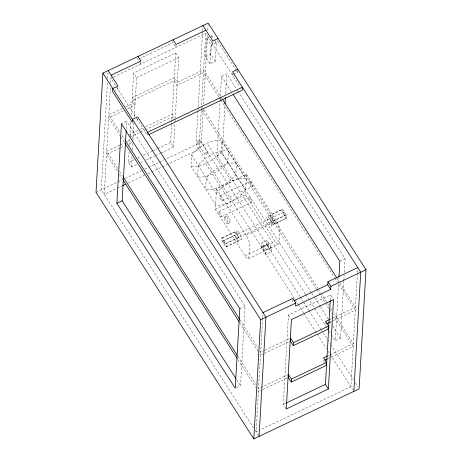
<?xml version="1.0" encoding="UTF-8"?>
<svg xmlns="http://www.w3.org/2000/svg" width="462" height="462" viewBox="0 0 462 462"><rect width="100%" height="100%" fill="white"/><g stroke="black" fill="none" stroke-linecap="round" stroke-linejoin="round"><path stroke-width="0.35" stroke-dasharray="2.31 1.73" d="M246.517 174.243L276.432 220.992A7.253 1.912 64.6 0 1 279.776 230.122L279.008 243.416A7.253 1.912 64.6 0 1 275.248 241.441L245.339 194.693L246.517 174.243L231.404 181.387A20.709 8.657 -32.6 0 1 246.234 178.858M216.487 188.843L246.234 235.331A7.253 1.912 64.6 0 1 249.584 244.462L248.816 257.756A7.253 1.912 64.6 0 1 245.056 255.781L215.309 209.292L216.487 188.843L231.566 181.635L206.953 143.174M107.444 82.819L101.276 189.801L253.626 427.899M107.692 78.511L108.021 72.765M110.401 87.445L104.233 194.421L116.568 188.565M110.649 83.137L110.984 77.391M117.943 87.22L117.839 89.004L114.911 90.396M126.27 129.175L126.727 121.304L121.46 123.804M136.608 164.559L131.422 167.019L128.465 162.399L129.083 151.669M129.452 145.235L129.822 138.796M129.955 136.556L130.815 121.633M131.185 115.2L133.616 73.008L175.745 53.003L178.702 57.629L175.237 117.695M131.422 167.019L132.08 155.578M132.409 149.861L132.785 143.422M133.98 122.684L132.877 141.776L129.025 143.607M134.309 116.961L136.579 77.633L133.616 73.008M137.884 58.229L137.815 59.425L139.663 62.312M137.63 118.636L137.56 119.831L134.638 121.217M140.875 62.26L140.771 64.045L140.032 62.89M147.563 132.86L147.424 135.245L136.013 117.412M176.016 44.993L175.878 47.372L172.921 42.752L172.99 41.557M160.585 153.17L173.55 147.014L170.588 142.394L171.702 123.083M171.743 122.366L171.87 120.224M171.91 119.508L175.745 53.003M173.55 147.014L174.907 123.418M175.006 121.772L175.196 118.411M205.775 163.623L230.399 202.113A20.709 8.657 -32.6 0 1 215.569 204.666L190.939 166.176L191.586 154.961A20.709 8.657 -32.6 0 1 221.783 140.644L246.234 178.834M198.007 111.042L196.061 144.785L294.779 299.064M198.048 110.326L198.21 107.45M198.256 106.734L202.599 31.347M202.639 30.625L202.887 26.317M201.253 110.637L199.018 149.411L167.856 164.206M201.293 109.921L201.42 107.767M201.582 104.897L205.763 32.38M198.233 165.338L197.586 176.553A20.709 8.657 -32.6 0 0 227.778 162.214L228.424 150.999A20.709 8.657 -32.6 0 0 198.227 165.367M214.443 39.894L216.314 42.822L215.246 61.382L209.979 63.883L205.48 56.855L206.549 38.294L208.893 37.179M300.04 296.564L201.322 142.284L203.188 109.979M203.517 104.233L207.496 35.308M207.785 30.278L208.114 24.538M209.979 63.883L211.047 45.322L206.549 38.294M215.246 61.382L210.747 54.354L211.527 40.789M211.735 37.22L211.815 35.793L209.477 36.902M212.757 41.609L212.624 43.994L217.885 41.493L217.954 40.298M305.394 294.005L216.926 155.746L220.149 99.913M220.189 99.197L220.31 97.049M220.357 96.333L221.512 76.288L226.778 73.787L237.254 90.159M245.339 194.693L230.226 201.836A20.709 8.657 -32.6 0 0 245.588 190.049L221.136 151.836L221.783 140.621M311.44 292.717L222.193 153.245L224.959 105.284M225.618 93.832L226.778 73.787M232.346 74.815L232.415 73.625M233.518 74.261L237.612 72.315L237.751 69.935M236.394 387.653L240.488 385.712L245.074 306.254L126.727 121.304M261.55 247.488L261.815 242.868L267.042 240.39L271.396 247.193L271.13 251.813L265.904 254.291L261.55 247.488L266.776 245.004L267.042 240.39M265.904 254.291L266.176 249.676L261.815 242.868M262.653 318.335L256.11 431.774L260.008 429.926M262.693 317.613L262.942 313.305M285.886 408.42L283.298 404.371L288.45 314.986L330.578 294.981L333.535 299.601M292.752 299.613L292.648 301.397L293.757 303.13M325.641 321.367L325.467 324.347L326.207 325.502M330.29 299.982L330.578 294.981M343.844 280.931L340.54 338.196L335.273 340.696L338.906 277.702M343.884 280.215L344.173 275.202M344.334 272.337L345.12 258.737L239.195 93.191M357.432 273.319L350.895 386.763L260.655 429.62M357.478 272.603L357.727 268.295M271.535 225.387L286.631 218.214L286.815 217.232L286.278 214.986L282.525 209.286L267.042 216.562M282.178 209.355L281.959 210.499L282.49 212.618L286.117 218.255L286.631 218.214M139.114 58.807L172.921 42.752M112.884 77.293L110.938 78.217L115.922 86.007M113.531 76.987L205.717 33.206L240.309 87.266M136.579 77.633L178.702 57.629M211.047 45.322L216.314 42.822M205.48 56.855L210.747 54.354M122.309 108.455L108.824 114.859L120.085 132.461M125.52 106.93L135.152 102.356L132.19 97.73L174.318 77.726L177.275 82.346L203.603 69.843L220.697 96.552M123.418 110.822L108.651 117.839L120.305 136.047M127.275 108.992L134.979 105.336L132.022 100.71L174.145 80.706L177.108 85.326L203.436 72.823L218.971 97.107M137.867 130.48L130.093 134.171L133.05 138.796L131.121 139.709M140.46 129.25L143.053 128.014M145.645 126.784L172.216 114.166L174.803 118.214M129.92 137.15L139.639 132.536M140.286 132.224L144.825 130.07M145.472 129.764L172.043 117.146L173.897 120.033M119.566 145.201L106.722 151.299L117.983 168.901M120.207 144.895L124.059 143.064M127.269 141.539L130.48 140.015M120.033 147.875L106.549 154.279L117.816 171.881M120.674 147.569L123.885 146.044M128.465 162.399L134.298 159.627M137.537 158.091L140.777 156.549M143.37 155.319L151.796 151.317M152.443 151.01L156.982 148.856M157.629 148.55L170.588 142.394M140.494 162.711L143.734 161.174M146.327 159.944L154.753 155.942M155.399 155.636L159.939 153.476M96.009 192.302L122.701 179.626M125.294 178.39L141.528 170.686M144.773 169.144L148.019 167.602M148.666 167.29L201.322 142.284M117.221 188.259L121.766 186.099M128.257 183.016L144.485 175.306M147.73 173.764L167.209 164.518M216.926 155.746L222.193 153.245M219.831 195.796L250.029 181.456M222.089 200.826A2.766 0.728 64.6 0 0 221.05 196.962A2.766 0.728 64.6 0 0 219.745 197.141A2.766 0.728 64.6 0 0 222.089 200.826L252.281 186.486A2.766 0.728 64.6 0 0 251.241 182.623A2.766 0.728 64.6 0 0 249.942 182.802A2.766 0.728 64.6 0 0 252.281 186.486M215.309 209.292L230.399 202.113M218.826 211.735L249.024 197.395M221.258 216.69L251.455 202.35M224.33 217.146L227.102 215.829M227.5 223.724L230.272 222.407M221.789 238.034L236.885 230.861M222.262 238.028L234.95 232.005L235.297 232.178A4.978 1.311 64.6 0 1 238.265 236.792L238.577 237.641L225.889 243.665L222.135 237.965A4.978 1.311 64.6 0 0 221.985 240.991L225.854 246.997A4.978 1.311 64.6 0 0 226.005 243.976L225.889 243.665M286.117 218.255L273.429 224.284L269.802 218.647L270.195 219.681A4.978 1.311 64.6 0 0 273.163 224.162C274.873 224.751 273.879 221.818 273.591 221.015L269.964 215.379L282.652 209.35M222.101 241.297L234.788 235.273L238.415 240.91L225.727 246.933M223.279 240.893L283.668 212.214M224.711 244.075A1.75 0.462 64.6 0 0 224.047 241.62A1.75 0.462 64.6 0 0 223.227 241.753A1.75 0.462 64.6 0 0 224.711 244.075L285.1 215.396A1.75 0.462 64.6 0 0 284.436 212.942A1.75 0.462 64.6 0 0 283.616 213.074A1.75 0.462 64.6 0 0 285.1 215.396M286.278 214.986L273.591 221.015L273.198 219.976A4.978 1.311 64.6 0 0 270.23 215.494L269.964 215.379M246.234 235.331L276.432 220.992M226.201 246.933L241.297 239.761M262.832 246.234L268.052 243.751M245.056 255.781L275.248 241.441M266.176 249.676L271.396 247.193M248.464 258.703L278.661 244.363M239.807 308.755L245.074 306.254M339.853 261.238L345.12 258.737M264.587 350.363L260.695 352.211L259.921 350.993M265.24 350.052L290.534 338.04M330.18 319.213L331.479 318.595M332.126 318.289L355.48 307.195L339.553 282.311M263.767 353.649L260.528 355.191L259.748 353.973M264.42 353.343L290.367 341.02M330.012 322.193L332.605 320.957M333.252 320.651L355.307 310.175L337.832 282.86M288.438 374.48L258.599 388.652L257.432 386.833M328.084 355.653L329.377 355.035M330.03 354.729L353.378 343.641L333.899 313.196M262.318 389.784L258.425 391.632L257.646 390.419M262.965 389.478L288.265 377.46M327.91 358.633L330.503 357.403M331.15 357.091L353.211 346.621L333.726 316.175M283.298 404.371L285.245 403.453M238.415 240.91L238.069 240.731A4.978 1.311 64.6 0 1 235.1 236.122L234.788 235.273M234.95 232.005L238.577 237.641M217.885 41.493L236.452 70.501M236.839 71.108L237.612 72.315M211.815 35.793L214.068 39.305M237.641 90.766L238.802 92.585M221.512 76.288L231.208 91.447M221.084 97.164L222.251 98.984M336.838 278.06L339.166 281.704M219.358 97.713L220.524 99.532M220.911 100.139L334.332 277.396M334.725 278.003L337.439 282.253M202.269 107.479L203.407 109.263M203.788 109.858L317.989 288.328M318.376 288.941L320.703 292.579M321.096 293.185L329.244 305.919M330.792 308.345L331.959 310.164M202.096 110.458L316.268 288.883M316.655 289.489L329.071 308.899M329.458 309.505L332.172 313.75M311.827 293.324L314.541 297.568M314.928 298.175L319.975 306.058M320.362 306.664L328.124 318.792M329.672 321.217L332.392 325.462M332.779 326.068L340.54 338.196M305.786 294.612L314.322 307.952M314.709 308.558L325.958 326.143M326.351 326.749L327.512 328.569M329.065 330.994L331.006 334.026M331.393 334.632L335.273 340.696M200.242 140.465L207.854 152.356M300.433 297.17L303.153 301.42M303.54 302.033L308.593 309.927M308.98 310.533L320.64 328.753M321.032 329.36L327.246 339.079M327.639 339.686L330.359 343.942M330.746 344.548L353.286 379.776M355.232 382.813L357.952 387.064M266.776 245.004L271.13 251.813M197.257 142.544L204.868 154.435M295.166 299.671L297.886 303.921M298.273 304.533L303.713 313.034M304.106 313.64L316.932 333.685M317.319 334.292L326.646 348.868M328.199 351.299L329.752 353.73M330.145 354.337L352.743 389.651M191.586 154.961L216.199 193.422M323.371 360.787L324.11 361.948M324.48 362.526L325.589 364.258M288.45 314.986L291.043 319.028M116.303 86.608L135.632 116.811M122.032 135.499L124.746 139.743M240.113 320.039L257.981 347.961M120.692 136.654L124.578 142.723M239.553 322.407L258.194 351.547M119.537 171.333L122.257 175.583M238.011 356.479L255.879 384.401M119.369 174.313L122.476 179.169M237.838 359.459L255.705 387.381M236.608 379.649L240.488 385.712M255.18 430.324L258.697 435.822M221.136 151.836A20.709 8.657 -32.6 0 1 190.939 166.176M216.216 193.474A20.709 8.657 -32.6 0 1 231.578 181.687M206.254 177.876L205.607 189.091A20.709 8.657 -32.6 0 0 235.799 174.752L236.446 163.536A20.709 8.657 -32.6 0 0 206.254 177.876M199.018 140.512L198.602 140.708A1.825 0.762 -32.6 0 0 197.164 142.256A1.825 0.762 -32.6 0 0 198.487 142.498L198.897 142.302A1.825 0.762 -32.6 0 0 200.341 140.754A1.825 0.762 -32.6 0 0 199.018 140.512M206.63 152.402L206.214 152.599A1.825 0.762 -32.6 0 0 204.77 154.146A1.825 0.762 -32.6 0 0 206.092 154.395L206.508 154.198A1.825 0.762 -32.6 0 0 207.952 152.645A1.825 0.762 -32.6 0 0 206.63 152.402M218.763 212.763A2.766 0.728 64.6 0 0 221.061 216.718A2.766 0.728 64.6 0 0 220.31 213.155A2.766 0.728 64.6 0 0 218.763 212.763M248.954 198.423A2.766 0.728 64.6 0 0 251.259 202.379A2.766 0.728 64.6 0 0 250.502 198.816A2.766 0.728 64.6 0 0 248.954 198.423M226.975 217.134A3.65 0.959 64.6 0 0 230.001 222.418A3.65 0.959 64.6 0 0 229.083 217.804A3.65 0.959 64.6 0 0 226.975 217.134M224.203 218.451A3.65 0.959 64.6 0 0 227.229 223.741A3.65 0.959 64.6 0 0 226.311 219.121A3.65 0.959 64.6 0 0 224.203 218.451M267.931 244.952A2.581 0.681 64.6 0 0 270.114 248.452A2.581 0.681 64.6 0 0 269.207 244.906A2.581 0.681 64.6 0 0 267.931 244.952M262.711 247.43A2.581 0.681 64.6 0 0 264.893 250.93A2.581 0.681 64.6 0 0 263.981 247.384A2.581 0.681 64.6 0 0 262.711 247.43M236.792 232.761A4.978 1.311 64.6 0 0 240.95 239.83A4.978 1.311 64.6 0 0 239.53 233.345A4.978 1.311 64.6 0 0 236.792 232.761M267.024 218.578A4.978 1.311 64.6 0 0 271.211 225.502A4.978 1.311 64.6 0 0 269.629 218.838A4.978 1.311 64.6 0 0 267.024 218.578"/><path stroke-width="0.69" d="M102.882 73.111L96.009 192.302L253.805 438.9L359.118 388.889L365.991 269.698L208.195 23.1L102.882 73.111L260.678 319.716L253.805 438.9M116.88 203.263L121.46 123.804L239.807 308.755L235.222 388.213L116.88 203.263L122.147 200.762L126.19 130.607M225.04 103.852L225.416 97.413M259.067 436.399L265.939 317.215L137.734 116.851L132.467 119.352L132.299 122.332L112.572 91.505L112.745 88.525L118.012 86.024L108.148 70.611M291.222 382.086L291.395 379.106L288.438 374.48L288.265 377.46L291.222 382.086L326.328 365.413L326.501 362.433L323.539 357.807L327.431 355.959M293.324 345.645L293.497 342.665L290.534 338.04L290.367 341.02L293.324 345.645L328.43 328.973L328.598 325.993L325.641 321.367L329.533 319.519M262.982 312.589L292.821 298.417L295.778 303.043L295.611 306.023L330.711 289.351L330.884 286.371L327.928 281.745L357.767 267.579M330.711 289.351L327.754 284.725L327.928 281.745M328.384 388.992L333.535 299.601L291.412 319.606L286.255 408.997L328.384 388.992L325.421 384.367L330.249 300.698M338.946 276.986L339.853 261.238L233.148 94.479M353.852 391.389L360.724 272.199L232.519 71.841L237.786 69.335M111.105 75.237L140.945 61.065L137.988 56.445M205.89 30.226L176.051 44.392L173.094 39.772M218.058 38.513L212.791 41.014L202.933 25.601M147.597 132.265L242.383 87.249L242.209 90.229L148.724 134.627M122.413 185.793L125.658 184.251M293.947 300.779L327.754 284.725M260.678 319.716L295.778 303.043M330.884 286.371L365.991 269.698M326.767 323.729L329.36 322.499M293.497 342.665L328.598 325.993M324.665 360.175L327.263 358.939M291.395 379.106L326.501 362.433M285.891 403.141L325.421 384.367M222.638 99.59L336.838 278.06M125.525 140.962L239.72 319.427M124.965 143.33L239.16 321.8M123.036 176.796L237.231 355.266M123.25 180.382L237.064 358.246M122.147 200.762L235.834 378.436"/></g></svg>
